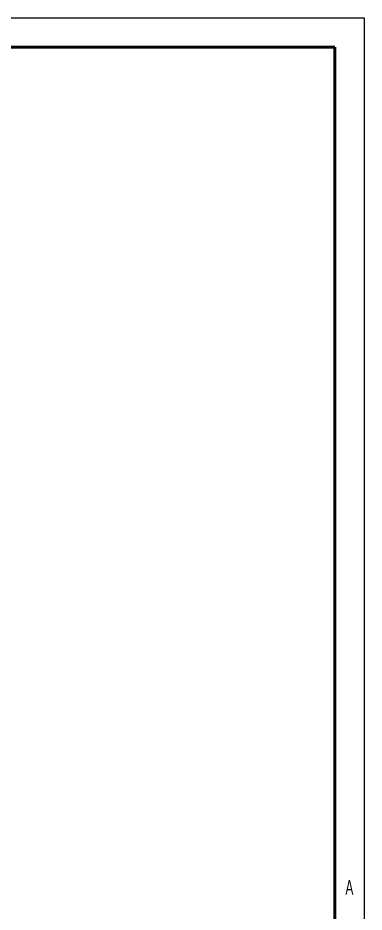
# Model space of a CAD drawing. Header units: millimetres. Extents: x 0 to 420, y 0 to 297.
# Drawn here: x 360.9 to 420, y 144.4 to 297 of the extents above; entities that cross this region are included whole.
import ezdxf

# ---------------------------------------------------------------- set-up
doc = ezdxf.new("R2010")
doc.units = ezdxf.units.MM
doc.layers.add('ОСНОВНОЙ', color=7, linetype='Continuous', lineweight=25)
doc.styles.add('SLDTEXTSTYLE2', font='TXT', dxfattribs={"width": 0.605})

msp = doc.modelspace()

# ---------------------------------------------------------------- linework, layer by layer
at = {"color": 7, "linetype": 'Continuous', "lineweight": 18}
for p, q in [((0, 297), (420, 297)), ((420, 297), (420, 0))]:
    msp.add_line(p, q, dxfattribs=at)
at = {"color": 7, "linetype": 'Continuous', "lineweight": 50}
for p, q in [((415, 292), (20, 292)), ((415, 5), (415, 292))]:
    msp.add_line(p, q, dxfattribs=at)
at = {"layer": 'ОСНОВНОЙ', "linetype": 'Continuous', "lineweight": 18}
for p, q in [((20, 292), (415, 292)), ((415, 292), (415, 5)), ((415.001, 148.5), (414.999, 148.5))]:
    msp.add_line(p, q, dxfattribs=at)

# ---------------------------------------------------------------- texts
at = {"layer": 'ОСНОВНОЙ', "insert": (417.487, 149.823), "char_height": 2.5, "attachment_point": 2, "style": 'SLDTEXTSTYLE2'}
msp.add_mtext('A', dxfattribs=at)

doc.saveas('drawing.dxf')
